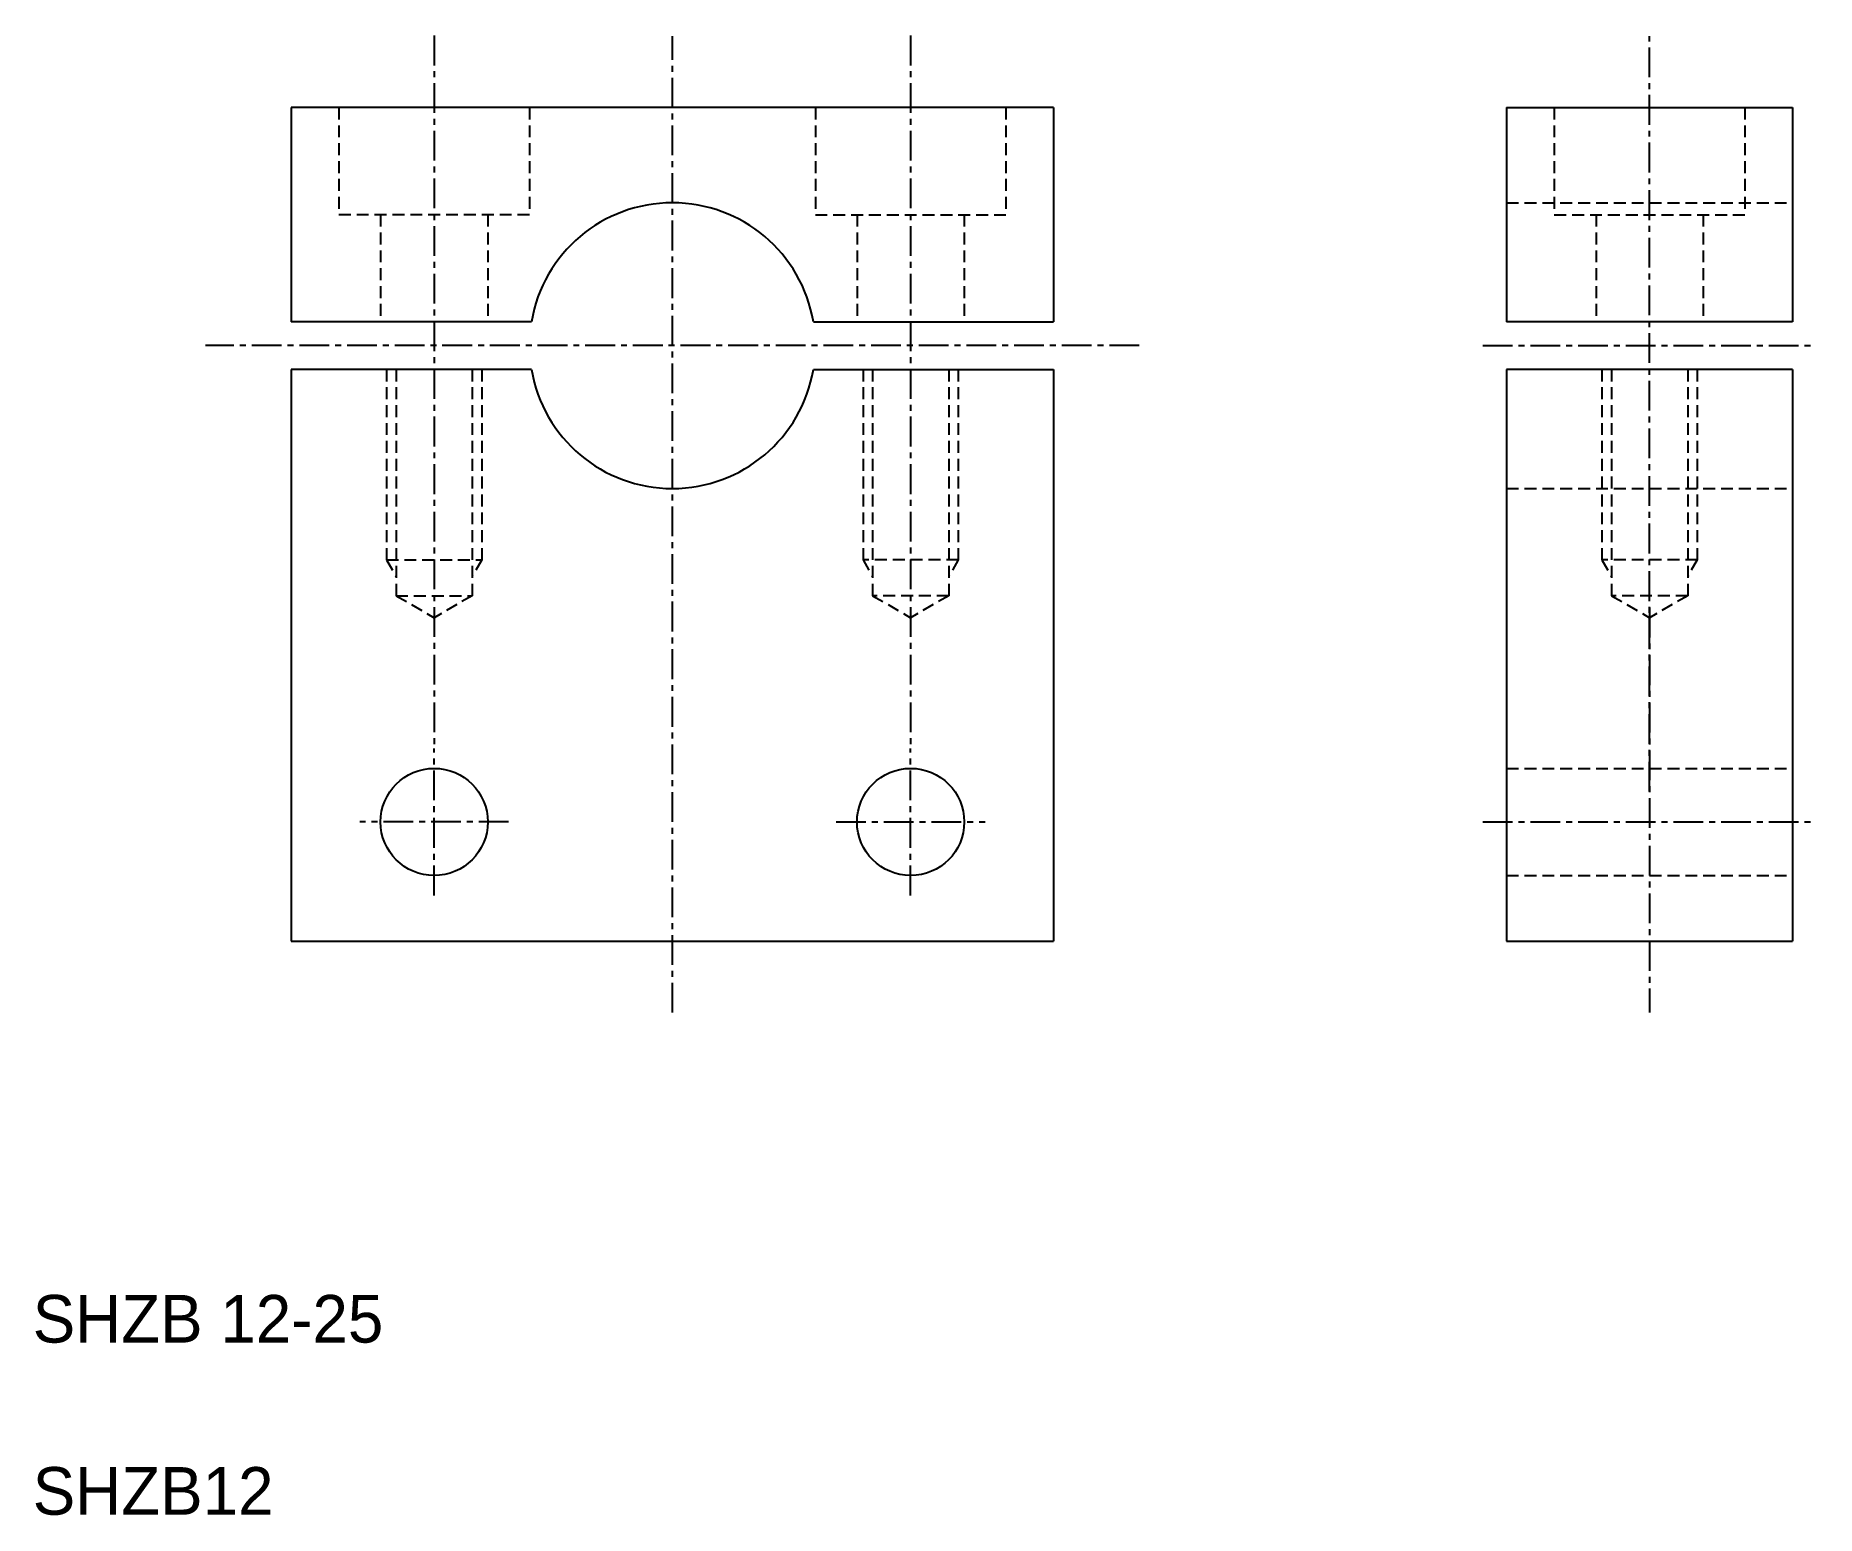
# Model space of a CAD drawing. Extents: x 142.2 to 217, y 62.6 to 124.7.
import ezdxf

# ---------------------------------------------------------------- set-up
doc = ezdxf.new("R2010")
doc.units = 0
doc.linetypes.add('CENTER', pattern=[2, 1.25, -0.25, 0.25, -0.25])
doc.linetypes.add('DASHED', pattern=[0.75, 0.5, -0.25])
doc.layers.get('0').update_dxf_attribs({"linetype": 'CONTINUOUS'})
doc.layers.add('CENTER', color=1, linetype='CENTER')

msp = doc.modelspace()

# ---------------------------------------------------------------- linework, layer by layer
at = {"color": 7, "linetype": 'CONTINUOUS'}
for p, q in [((184.943, 121.729), (152.943, 121.729)), ((152.943, 121.729), (152.943, 112.729)), ((184.943, 121.729), (184.943, 112.729)), ((203.96, 121.729), (215.96, 121.729)), ((203.96, 121.729), (203.96, 112.729)), ((215.96, 121.729), (215.96, 112.729)), ((163.027, 112.729), (152.943, 112.729)), ((174.859, 112.729), (184.943, 112.729)), ((215.96, 112.729), (203.96, 112.729)), ((163.027, 110.729), (152.943, 110.729)), ((152.943, 110.729), (152.943, 86.729)), ((174.859, 110.729), (184.943, 110.729)), ((184.943, 110.729), (184.943, 86.729)), ((203.96, 110.729), (203.96, 86.729)), ((215.96, 110.729), (203.96, 110.729)), ((215.96, 110.729), (215.96, 86.729)), ((152.943, 86.729), (184.943, 86.729)), ((203.96, 86.729), (215.96, 86.729))]:
    msp.add_line(p, q, dxfattribs=at)
at = {"color": 3, "linetype": 'DASHED'}
for p, q in [((154.943, 121.729), (154.943, 117.229)), ((162.943, 121.729), (162.943, 117.229)), ((174.943, 121.729), (174.943, 117.229)), ((182.943, 121.729), (182.943, 117.229)), ((205.96, 121.729), (205.96, 117.229)), ((213.96, 121.729), (213.96, 117.229)), ((203.96, 117.729), (215.96, 117.729)), ((162.943, 117.229), (154.943, 117.229)), ((156.693, 117.229), (156.693, 112.729)), ((161.193, 117.229), (161.193, 112.729)), ((174.943, 117.229), (182.943, 117.229)), ((176.693, 117.229), (176.693, 112.729)), ((181.193, 117.229), (181.193, 112.729)), ((205.96, 117.229), (213.96, 117.229)), ((207.71, 117.229), (207.71, 112.729)), ((212.21, 117.229), (212.21, 112.729)), ((156.943, 110.729), (156.943, 102.729)), ((157.343, 110.729), (157.343, 101.229)), ((160.543, 110.729), (160.543, 101.229)), ((160.943, 110.729), (160.943, 102.729)), ((176.943, 110.729), (176.943, 102.729)), ((177.343, 110.729), (177.343, 101.229)), ((180.543, 110.729), (180.543, 101.229)), ((180.943, 110.729), (180.943, 102.729)), ((207.96, 110.729), (207.96, 102.729)), ((208.36, 110.729), (208.36, 101.229)), ((211.56, 110.729), (211.56, 101.229)), ((211.96, 110.729), (211.96, 102.729)), ((203.96, 105.729), (215.96, 105.729)), ((156.943, 102.729), (160.943, 102.729)), ((156.943, 102.729), (157.343, 102.036)), ((160.943, 102.729), (160.543, 102.036)), ((180.943, 102.729), (176.943, 102.729)), ((176.943, 102.729), (177.343, 102.036)), ((180.943, 102.729), (180.543, 102.036)), ((211.96, 102.729), (207.96, 102.729)), ((207.96, 102.729), (208.36, 102.036)), ((211.96, 102.729), (211.56, 102.036)), ((157.343, 101.229), (160.543, 101.229)), ((157.343, 101.229), (158.943, 100.305)), ((160.543, 101.229), (158.943, 100.305)), ((180.543, 101.229), (177.343, 101.229)), ((177.343, 101.229), (178.943, 100.305)), ((180.543, 101.229), (178.943, 100.305)), ((211.56, 101.229), (208.36, 101.229)), ((208.36, 101.229), (209.96, 100.305)), ((211.56, 101.229), (209.96, 100.305)), ((203.96, 93.979), (215.96, 93.979)), ((203.96, 89.479), (215.96, 89.479))]:
    msp.add_line(p, q, dxfattribs=at)
at = {"color": 7, "linetype": 'CONTINUOUS'}
for centre in [(158.943, 91.729), (178.943, 91.729)]:
    msp.add_circle(centre, 2.25, dxfattribs=at)
for start, end in [(9.59407, 170.40593), (189.59407, 350.40593)]:
    msp.add_arc((168.943, 111.729), 6, start, end, dxfattribs=at)
at = {"layer": 'CENTER', "color": 1, "linetype": 'CENTER'}
for p, q in [((158.943, 124.749), (158.943, 94.813)), ((168.943, 83.729), (168.943, 124.729)), ((178.943, 124.749), (178.943, 94.813)), ((209.96, 93.005), (209.96, 124.729)), ((188.536, 111.729), (149.339, 111.729)), ((202.96, 111.729), (216.96, 111.729)), ((209.96, 100.729), (209.96, 83.729)), ((158.943, 88.645), (158.943, 94.813)), ((178.943, 88.645), (178.943, 94.813)), ((162.068, 91.729), (155.82, 91.729)), ((175.818, 91.729), (182.067, 91.729)), ((202.96, 91.729), (216.96, 91.729))]:
    msp.add_line(p, q, dxfattribs=at)

# ---------------------------------------------------------------- texts
at = {"color": 7, "linetype": 'CONTINUOUS'}
for s, p in [('SHZB 12-25', (142.093, 69.866)), ('SHZB12', (142.093, 62.639))]:
    msp.add_text(s, height=2, dxfattribs=at).set_placement(p)

doc.saveas('drawing.dxf')
